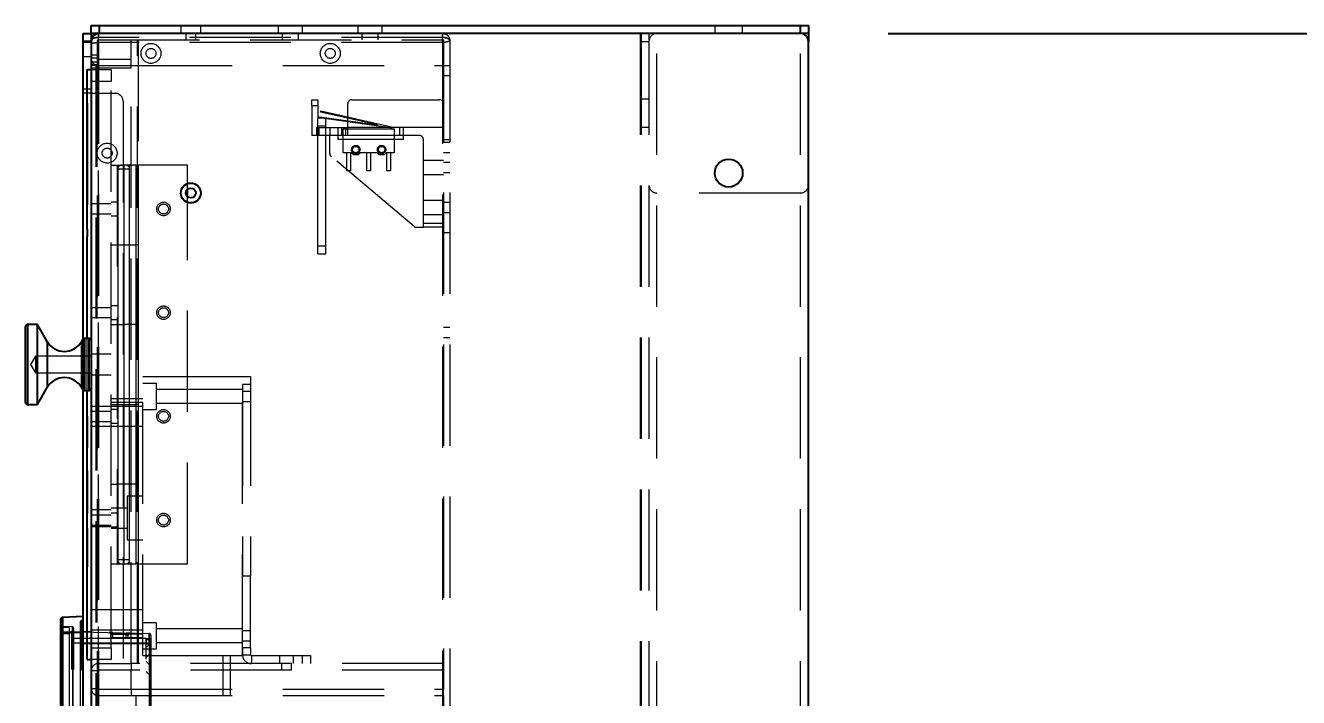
# Model space of a CAD drawing. Header units: millimetres. Extents: x 108 to 5832, y 144 to 4056.
# Drawn here: x 3840.3 to 4159.8, y 1603.3 to 1771.8 of the extents above; entities that cross this region are included whole.
import ezdxf

# ---------------------------------------------------------------- set-up
doc = ezdxf.new("R2010")
doc.units = ezdxf.units.MM
doc.header["$LTSCALE"] = 20
doc.header["$PDSIZE"] = -1
doc.linetypes.add('HIDDEN', pattern=[1.905, 1.27, -0.635])
doc.dimstyles.new('ISO-25', dxfattribs={"dimtxt": 2.5, "dimasz": 2.5, "dimexe": 1.25, "dimexo": 0.625, "dimtad": 1, "dimtxsty": 'Standard', "dimcen": 2.5, "dimadec": 0, "dimazin": 0, "dimtfac": 1, "dimtmove": 0, "dimatfit": 3, "dimfxl": 0, "dimarcsym": 0})

# ---------------------------------------------------------------- blocks, each defined once
blk = doc.blocks.new('*D7')
at = {"color": 3, "lineweight": -2}
for p, q in [((4056.82, 1769.81), (4349.98, 1769.81)), ((4329.98, 1189.81), (4329.98, 1709.81)), ((4056.82, 1129.81), (4349.98, 1129.81))]:
    blk.add_line(p, q, dxfattribs=at)
at = {"color": 3}
for points in [[(4319.98, 1709.81), (4339.98, 1709.81), (4329.98, 1769.81)], [(4319.98, 1189.81), (4339.98, 1189.81), (4329.98, 1129.81)]]:
    blk.add_solid(points, dxfattribs=at)
at = {"layer": 'Defpoints', "color": 0}
for p in [(4036.82, 1769.81), (4329.98, 1769.81), (4036.82, 1129.81)]:
    blk.add_point(p, dxfattribs=at)
at = {"color": 2, "insert": (4269.5, 1449.81), "char_height": 60, "attachment_point": 5, "rotation": 90}
blk.add_mtext('640', dxfattribs=at)

msp = doc.modelspace()

# ---------------------------------------------------------------- linework, layer by layer
at = {"color": 7, "linetype": 'Continuous', "lineweight": 25}
for p, q in [((3856.82, 1769.81), (3856.82, 1771.81)), ((3856.82, 1771.81), (3858.82, 1771.81)), ((3858.82, 1771.81), (3858.82, 1769.81)), ((3858.82, 1771.81), (4034.82, 1771.81)), ((4034.82, 1769.81), (4034.82, 1771.81)), ((4034.82, 1771.81), (4036.82, 1771.81)), ((4036.82, 1771.81), (4036.82, 1769.81)), ((3854.82, 1767.81), (3854.82, 1769.81)), ((3854.82, 1769.81), (3856.82, 1769.81)), ((3856.82, 1767.81), (3854.82, 1767.81)), ((3854.82, 1693.22), (3854.82, 1767.81)), ((3858.82, 1769.81), (3856.82, 1769.81)), ((3856.82, 1769.81), (3856.82, 1768.01)), ((3856.82, 1767.81), (3856.82, 1131.81)), ((4034.82, 1769.81), (3858.82, 1769.81)), ((4036.82, 1769.81), (4034.82, 1769.81)), ((4036.82, 1769.81), (4036.82, 1767.81)), ((4036.82, 1131.81), (4036.82, 1767.81)), ((3855.82, 1760.81), (3856.82, 1760.81)), ((3855.82, 1720.81), (3855.82, 1760.81)), ((3880.97, 1728.9), (3880.97, 1730.73)), ((3855.92, 1720.81), (3855.82, 1720.81)), ((3855.92, 1718.81), (3855.92, 1720.81)), ((3855.82, 1693.31), (3855.82, 1718.81)), ((3855.92, 1718.81), (3855.82, 1718.81)), ((3843.32, 1696.81), (3840.82, 1696.81)), ((3845.75, 1692.6), (3843.32, 1696.81)), ((3843.32, 1676.81), (3843.32, 1696.81)), ((3840.32, 1682.85), (3840.32, 1696.31)), ((3854.68, 1693.06), (3854.41, 1692.6)), ((3856.32, 1693.31), (3855.11, 1693.31)), ((3840.32, 1677.31), (3840.32, 1682.85)), ((3843.32, 1676.81), (3845.75, 1681.02)), ((3854.41, 1681.02), (3854.68, 1680.56)), ((3854.82, 1535.22), (3854.82, 1680.41)), ((3855.11, 1680.31), (3856.32, 1680.31)), ((3855.82, 1612.81), (3855.82, 1680.31)), ((3840.82, 1676.81), (3843.32, 1676.81)), ((3854.82, 1623.61), (3849.59, 1623.34)), ((3849.59, 1623.34), (3849.59, 1619.61)), ((3849.12, 1620.86), (3849.12, 1619.62)), ((3849.12, 1619.61), (3849.12, 1532.2)), ((3849.59, 1619.61), (3849.12, 1619.61)), ((3854.82, 1619.61), (3849.59, 1619.61)), ((3855.82, 1612.81), (3856.82, 1612.81))]:
    msp.add_line(p, q, dxfattribs=at)
at = {"color": 1, "linetype": 'HIDDEN', "lineweight": 18}
for p, q in [((3858.82, 1769.81), (3858.82, 1771.81)), ((3879.32, 1771.81), (3879.32, 1769.81)), ((3884.32, 1769.81), (3884.32, 1771.81)), ((3903.82, 1769.81), (3903.82, 1771.81)), ((3909.82, 1769.81), (3909.82, 1771.81)), ((3923.82, 1769.81), (3923.82, 1771.81)), ((3929.82, 1769.81), (3929.82, 1771.81)), ((4013.32, 1771.81), (4013.32, 1769.81)), ((4020.32, 1769.81), (4020.32, 1771.81)), ((4034.82, 1771.81), (4034.82, 1769.81)), ((3854.82, 1767.81), (3856.82, 1767.81)), ((3856.82, 1767.56), (3854.82, 1767.56)), ((3856.82, 1767.81), (3856.82, 1768.01)), ((3857.35, 1769.29), (3856.96, 1768.7)), ((3856.96, 1767.36), (3857.35, 1767.41)), ((3857.35, 1767.41), (3856.96, 1767.36)), ((3857.5, 1769.39), (3857.35, 1769.29)), ((3857.35, 1767.41), (3857.93, 1767.46)), ((3857.93, 1767.46), (3857.35, 1767.41)), ((3857.93, 1767.46), (3858.62, 1767.51)), ((3858.62, 1767.51), (3857.93, 1767.46)), ((3858.44, 1768.09), (3858.42, 1768.05)), ((3858.42, 1767.31), (3858.42, 1768.01)), ((3858.42, 1767.33), (3858.44, 1767.36)), ((3858.42, 1767.31), (3858.42, 1767.33)), ((3858.42, 1132.32), (3858.42, 1767.31)), ((3858.45, 1768.13), (3858.44, 1768.09)), ((3858.44, 1767.36), (3858.45, 1767.38)), ((3858.48, 1768.16), (3858.45, 1768.13)), ((3858.45, 1767.38), (3858.48, 1767.41)), ((3858.48, 1767.41), (3858.45, 1767.38)), ((3858.51, 1768.18), (3858.48, 1768.16)), ((3858.48, 1767.41), (3858.51, 1767.43)), ((3858.51, 1767.43), (3858.48, 1767.41)), ((3858.54, 1768.2), (3858.51, 1768.18)), ((3858.51, 1767.43), (3858.54, 1767.46)), ((3858.54, 1767.46), (3858.51, 1767.43)), ((3858.58, 1768.21), (3858.54, 1768.2)), ((3858.54, 1767.46), (3858.58, 1767.48)), ((3858.58, 1767.48), (3858.54, 1767.46)), ((3858.58, 1767.48), (3858.62, 1767.51)), ((3858.62, 1767.51), (3858.58, 1767.48)), ((3858.62, 1768.81), (3858.62, 1769.81)), ((3858.62, 1769.8), (3858.62, 1768.81)), ((3858.62, 1767.51), (3858.62, 1768.81)), ((3945.02, 1768.81), (3858.62, 1768.81)), ((3858.62, 1767.51), (3858.62, 1768.21)), ((3858.62, 1768.21), (3945.02, 1768.21)), ((3945.02, 1767.51), (3858.62, 1767.51)), ((3858.62, 1767.51), (3858.62, 1132.12)), ((3858.62, 1761.81), (3858.62, 1767.51)), ((3866.82, 1763.41), (3866.82, 1768.21)), ((3868.42, 1611.81), (3868.42, 1768.21)), ((3868.62, 1768.21), (3868.62, 1736.81)), ((3880.57, 1769.81), (3880.57, 1768.21)), ((3883.07, 1768.21), (3883.07, 1769.81)), ((3904.82, 1768.21), (3904.82, 1769.81)), ((3908.82, 1768.21), (3908.82, 1769.81)), ((3924.82, 1768.21), (3924.82, 1769.81)), ((3928.82, 1768.21), (3928.82, 1769.81)), ((3945.02, 1769.81), (3945.02, 1768.81)), ((3945.02, 1768.81), (3945.02, 1769.81)), ((3945.02, 1767.51), (3945.02, 1768.81)), ((3945.02, 1767.51), (3945.02, 1768.21)), ((3945.02, 1768.21), (3945.22, 1768.21)), ((3945.02, 1767.51), (3945.71, 1767.63)), ((3945.71, 1767.63), (3945.02, 1767.51)), ((3945.06, 1767.57), (3945.02, 1767.51)), ((3945.02, 1767.51), (3945.02, 1132.12)), ((3945.02, 1767.51), (3945.02, 1761.81)), ((3945.09, 1768.2), (3945.06, 1768.21)), ((3945.09, 1767.63), (3945.06, 1767.57)), ((3945.1, 1768.2), (3945.09, 1768.2)), ((3945.1, 1767.63), (3945.09, 1767.63)), ((3945.13, 1768.18), (3945.16, 1768.16)), ((3945.13, 1767.7), (3945.16, 1767.75)), ((3945.21, 1768.09), (3945.22, 1768.05)), ((3945.21, 1767.89), (3945.22, 1767.95)), ((3945.22, 1768.21), (3945.22, 1768.01)), ((3945.22, 1767.95), (3945.22, 1768.01)), ((3945.22, 1768.01), (3945.22, 1611.81)), ((3945.71, 1767.63), (3946.29, 1767.76)), ((3946.29, 1767.76), (3945.71, 1767.63)), ((3946.29, 1769.29), (3946.14, 1769.39)), ((3946.29, 1767.76), (3946.68, 1767.89)), ((3946.68, 1767.89), (3946.29, 1767.76)), ((3946.82, 1768.01), (3946.68, 1768.7)), ((3946.68, 1767.89), (3946.82, 1768.01)), ((3946.82, 1768.01), (3946.82, 1131.61)), ((3994.62, 1769.81), (3994.62, 1129.81)), ((3994.82, 1769.81), (3994.82, 1129.81)), ((3994.82, 1767.81), (3996.82, 1767.81)), ((3996.82, 1769.81), (3996.82, 1129.81)), ((3998.82, 1129.81), (3998.82, 1769.81)), ((4034.82, 1129.81), (4034.82, 1769.81)), ((3854.82, 1764.06), (3856.82, 1764.06)), ((3858.42, 1764.41), (3856.82, 1764.41)), ((3858.42, 1763.61), (3856.82, 1763.61)), ((3858.42, 1762.61), (3856.82, 1762.61)), ((3858.42, 1761.91), (3856.82, 1761.91)), ((3858.22, 1761.81), (3856.82, 1761.81)), ((3858.42, 1761.11), (3856.82, 1761.11)), ((3856.82, 1760.81), (3861.82, 1760.81)), ((3858.02, 1761.81), (3858.02, 1137.81)), ((3858.22, 1761.81), (3858.22, 1137.81)), ((3858.62, 1761.81), (3858.22, 1761.81)), ((3858.62, 1761.11), (3858.42, 1761.11)), ((3858.62, 1763.41), (3858.62, 1761.81)), ((3858.62, 1763.41), (3866.82, 1763.41)), ((3858.62, 1761.81), (3866.82, 1761.81)), ((3858.62, 1138.52), (3858.62, 1761.11)), ((3866.82, 1761.11), (3858.62, 1761.11)), ((3861.82, 1760.81), (3861.82, 1757.81)), ((3866.82, 1761.81), (3866.82, 1763.41)), ((3866.82, 1761.81), (3945.02, 1761.81)), ((3866.82, 1761.11), (3866.82, 1761.81)), ((3866.82, 1611.81), (3866.82, 1761.11)), ((3945.02, 1761.81), (3945.22, 1761.81)), ((3945.22, 1761.81), (3946.82, 1761.81)), ((3861.82, 1757.81), (3856.82, 1757.81)), ((3861.82, 1615.81), (3861.82, 1757.81)), ((3946.82, 1759.21), (3945.22, 1759.21)), ((3856.82, 1755.81), (3854.82, 1755.81)), ((3856.82, 1754.81), (3854.82, 1754.81)), ((3857.02, 1754.81), (3856.82, 1754.81)), ((3857.02, 1144.81), (3857.02, 1754.81)), ((3857.02, 1754.81), (3862.82, 1754.81)), ((3855.92, 1752.28), (3855.82, 1752.28)), ((3855.92, 1752.28), (3855.92, 1725.82)), ((3864.82, 1752.81), (3864.82, 1146.81)), ((3912.22, 1753.21), (3913.72, 1753.21)), ((3912.22, 1751.71), (3912.22, 1753.21)), ((3913.72, 1751.71), (3912.22, 1751.71)), ((3912.22, 1751.71), (3912.22, 1744.21)), ((3913.72, 1753.21), (3913.72, 1751.71)), ((3913.72, 1751.71), (3913.72, 1748.51)), ((3921.22, 1744.21), (3921.22, 1752.21)), ((3922.22, 1753.21), (3944.22, 1753.21)), ((3996.82, 1753.31), (3994.82, 1753.31)), ((3855.92, 1749.57), (3855.82, 1749.57)), ((3915.72, 1748.59), (3913.72, 1748.59)), ((3913.72, 1732.51), (3913.72, 1748.51)), ((3914.11, 1748.62), (3914.15, 1748.91)), ((3931.92, 1746.15), (3914.11, 1748.62)), ((3914.15, 1748.91), (3928.66, 1746.91)), ((3914.35, 1750.12), (3914.42, 1750.41)), ((3928.66, 1746.91), (3914.35, 1750.12)), ((3914.42, 1750.41), (3932.22, 1746.41)), ((3915.72, 1732.51), (3915.72, 1748.59)), ((3913.42, 1744.21), (3913.42, 1746.21)), ((3913.42, 1746.21), (3913.97, 1746.21)), ((3915.72, 1746.59), (3913.72, 1746.59)), ((3913.97, 1746.21), (3913.97, 1744.21)), ((3913.97, 1746.21), (3920.77, 1746.21)), ((3916.72, 1746.21), (3916.72, 1744.21)), ((3918.72, 1746.21), (3918.72, 1744.21)), ((3919.72, 1744.21), (3919.72, 1746.21)), ((3920.07, 1739.91), (3920.07, 1745.91)), ((3920.07, 1745.91), (3932.87, 1745.91)), ((3920.77, 1744.21), (3920.77, 1746.21)), ((3920.77, 1746.21), (3921.22, 1746.21)), ((3945.22, 1746.21), (3921.22, 1746.21)), ((3931.92, 1745.91), (3931.92, 1746.15)), ((3932.22, 1746.41), (3932.22, 1745.91)), ((3932.87, 1745.91), (3932.87, 1739.91)), ((3934.22, 1746.21), (3934.22, 1744.21)), ((3935.22, 1744.21), (3935.22, 1746.21)), ((3994.82, 1746.31), (3996.82, 1746.31)), ((3913.42, 1744.21), (3912.22, 1744.21)), ((3913.97, 1744.21), (3913.42, 1744.21)), ((3920.77, 1744.21), (3913.97, 1744.21)), ((3916.72, 1739.68), (3916.72, 1744.21)), ((3918.72, 1744.21), (3918.72, 1743.21)), ((3935.22, 1743.21), (3918.72, 1743.21)), ((3921.22, 1744.21), (3920.77, 1744.21)), ((3939.22, 1744.21), (3921.22, 1744.21)), ((3935.22, 1743.21), (3935.22, 1744.21)), ((3940.22, 1722.21), (3940.22, 1743.21)), ((3945.22, 1743.21), (3946.82, 1743.21)), ((3946.82, 1742.46), (3945.22, 1742.46)), ((3937.89, 1721.45), (3917.08, 1738.91)), ((3922.12, 1739.91), (3920.07, 1739.91)), ((3921.02, 1735.41), (3921.02, 1739.91)), ((3921.92, 1739.91), (3921.92, 1735.41)), ((3922.62, 1739.41), (3922.12, 1739.91)), ((3923.82, 1739.41), (3922.62, 1739.41)), ((3924.32, 1739.91), (3923.82, 1739.41)), ((3928.62, 1739.91), (3924.32, 1739.91)), ((3926.02, 1735.41), (3926.02, 1739.91)), ((3926.92, 1739.91), (3926.92, 1735.41)), ((3929.12, 1739.41), (3928.62, 1739.91)), ((3930.32, 1739.41), (3929.12, 1739.41)), ((3930.82, 1739.91), (3930.32, 1739.41)), ((3932.87, 1739.91), (3930.82, 1739.91)), ((3931.02, 1735.41), (3931.02, 1739.91)), ((3931.92, 1739.91), (3931.92, 1735.41)), ((3945.22, 1739.96), (3946.82, 1739.96)), ((3861.82, 1736.81), (3863.32, 1736.81)), ((3863.32, 1736.81), (3863.32, 1636.81)), ((3863.32, 1736.81), (3864.97, 1736.81)), ((3863.47, 1736.81), (3863.47, 1716.81)), ((3866.47, 1735.81), (3863.47, 1735.81)), ((3863.47, 1735.81), (3863.47, 1637.81)), ((3864.97, 1736.81), (3864.97, 1716.81)), ((3868.12, 1736.81), (3864.97, 1736.81)), ((3866.47, 1716.81), (3866.47, 1736.81)), ((3866.47, 1637.81), (3866.47, 1735.81)), ((3868.12, 1716.81), (3868.12, 1736.81)), ((3868.62, 1736.81), (3868.62, 1716.81)), ((3880.97, 1736.81), (3868.62, 1736.81)), ((3880.97, 1730.73), (3880.97, 1736.81)), ((3921.92, 1735.41), (3921.02, 1735.41)), ((3926.92, 1735.41), (3926.02, 1735.41)), ((3931.92, 1735.41), (3931.02, 1735.41)), ((3945.22, 1737.96), (3940.22, 1737.96)), ((3946.82, 1737.46), (3945.22, 1737.46)), ((3913.72, 1714.59), (3913.72, 1732.51)), ((3915.72, 1714.59), (3915.72, 1732.51)), ((3940.22, 1734.46), (3945.22, 1734.46)), ((3945.22, 1734.96), (3946.82, 1734.96)), ((3880.97, 1636.81), (3880.97, 1728.9)), ((4034.82, 1729.81), (3998.82, 1729.81)), ((3855.92, 1725.82), (3855.82, 1725.82)), ((3861.82, 1727.06), (3856.82, 1727.06)), ((3863.32, 1727.51), (3861.82, 1727.51)), ((3945.22, 1727.96), (3940.22, 1727.96)), ((3946.82, 1727.46), (3945.22, 1727.46)), ((3856.82, 1724.56), (3861.82, 1724.56)), ((3861.82, 1724.11), (3863.32, 1724.11)), ((3940.22, 1724.46), (3945.22, 1724.46)), ((3945.22, 1724.96), (3946.82, 1724.96)), ((3938.54, 1721.21), (3940.22, 1721.21)), ((3940.22, 1722.21), (3945.22, 1722.21)), ((3940.22, 1721.21), (3940.22, 1722.21)), ((3945.22, 1721.21), (3940.22, 1721.21)), ((3946.82, 1719.81), (3945.22, 1719.81)), ((3861.82, 1716.81), (3863.32, 1716.81)), ((3863.32, 1716.81), (3864.97, 1716.81)), ((3863.47, 1716.81), (3863.47, 1696.81)), ((3864.97, 1716.81), (3868.12, 1716.81)), ((3864.97, 1716.81), (3864.97, 1696.81)), ((3866.47, 1696.81), (3866.47, 1716.81)), ((3868.12, 1696.81), (3868.12, 1716.81)), ((3868.62, 1716.81), (3868.12, 1716.81)), ((3868.62, 1716.81), (3868.62, 1696.81)), ((3913.72, 1716.59), (3915.72, 1716.59)), ((3913.72, 1714.59), (3915.72, 1714.59)), ((3861.82, 1701.06), (3856.82, 1701.06)), ((3863.32, 1701.51), (3861.82, 1701.51)), ((3840.82, 1696.81), (3840.82, 1676.81)), ((3856.82, 1698.56), (3861.82, 1698.56)), ((3861.82, 1698.11), (3863.32, 1698.11)), ((3861.82, 1696.81), (3863.32, 1696.81)), ((3863.32, 1696.81), (3864.97, 1696.81)), ((3863.47, 1696.81), (3863.47, 1676.81)), ((3864.97, 1696.81), (3864.97, 1676.81)), ((3868.12, 1696.81), (3864.97, 1696.81)), ((3866.47, 1676.81), (3866.47, 1696.81)), ((3868.12, 1696.81), (3868.62, 1696.81)), ((3868.12, 1676.81), (3868.12, 1696.81)), ((3868.62, 1696.81), (3868.62, 1676.81)), ((3946.82, 1696.06), (3945.22, 1696.06)), ((3945.22, 1693.56), (3946.82, 1693.56)), ((3845.75, 1689.23), (3845.75, 1692.6)), ((3854.41, 1689.23), (3854.41, 1692.6)), ((3854.68, 1693.06), (3854.68, 1680.56)), ((3854.82, 1680.41), (3854.82, 1693.22)), ((3855.11, 1680.31), (3855.11, 1693.31)), ((3855.82, 1680.31), (3855.82, 1693.31)), ((3856.32, 1693.31), (3856.32, 1689.53)), ((3842.82, 1688.91), (3841.56, 1686.81)), ((3842.82, 1688.91), (3842.82, 1684.71)), ((3856.82, 1688.91), (3842.82, 1688.91)), ((3845.75, 1681.02), (3845.75, 1689.23)), ((3854.41, 1681.02), (3854.41, 1689.23)), ((3856.32, 1689.53), (3856.32, 1680.31)), ((3861.82, 1689.41), (3856.82, 1689.41)), ((3841.56, 1686.81), (3842.82, 1684.71)), ((3842.82, 1684.71), (3856.82, 1684.71)), ((3856.82, 1684.21), (3861.82, 1684.21)), ((3869.82, 1613.81), (3869.82, 1683.81)), ((3869.82, 1683.81), (3894.82, 1683.81)), ((3873.22, 1682.06), (3869.82, 1682.06)), ((3873.22, 1675.56), (3873.22, 1682.06)), ((3894.82, 1613.81), (3894.82, 1683.81)), ((3894.82, 1683.81), (3896.82, 1683.81)), ((3894.82, 1681.81), (3894.82, 1633.81)), ((3896.82, 1681.81), (3894.82, 1681.81)), ((3896.82, 1683.81), (3896.82, 1681.81)), ((3896.82, 1681.81), (3896.82, 1633.81)), ((3861.82, 1678.31), (3869.82, 1678.31)), ((3894.82, 1680.51), (3873.22, 1680.51)), ((3896.82, 1680.06), (3894.82, 1680.06)), ((3894.82, 1677.56), (3896.82, 1677.56)), ((3861.82, 1676.31), (3856.82, 1676.31)), ((3861.82, 1675.06), (3856.82, 1675.06)), ((3869.82, 1677.31), (3861.82, 1677.31)), ((3861.82, 1676.81), (3863.32, 1676.81)), ((3869.82, 1676.31), (3861.82, 1676.31)), ((3863.32, 1675.51), (3861.82, 1675.51)), ((3863.32, 1676.81), (3864.97, 1676.81)), ((3863.47, 1676.81), (3863.47, 1656.81)), ((3864.97, 1676.81), (3868.12, 1676.81)), ((3864.97, 1676.81), (3864.97, 1656.81)), ((3866.47, 1656.81), (3866.47, 1676.81)), ((3868.12, 1656.81), (3868.12, 1676.81)), ((3868.62, 1676.81), (3868.12, 1676.81)), ((3868.62, 1676.81), (3868.62, 1656.81)), ((3869.82, 1675.56), (3873.22, 1675.56)), ((3873.22, 1677.11), (3894.82, 1677.11)), ((3855.92, 1673.88), (3855.82, 1673.88)), ((3855.92, 1673.07), (3855.82, 1673.07)), ((3855.92, 1672.34), (3855.82, 1672.34)), ((3855.92, 1673.88), (3855.92, 1665.95)), ((3856.82, 1672.56), (3861.82, 1672.56)), ((3856.82, 1671.31), (3861.82, 1671.31)), ((3861.82, 1672.11), (3863.32, 1672.11)), ((3861.82, 1671.31), (3869.82, 1671.31)), ((3855.92, 1669.41), (3855.82, 1669.41)), ((3855.92, 1669.31), (3855.82, 1669.31)), ((3855.92, 1668.59), (3855.82, 1668.59)), ((3855.92, 1668.49), (3855.82, 1668.49)), ((3855.92, 1665.95), (3855.82, 1665.95)), ((3855.92, 1660.18), (3855.82, 1660.18)), ((3855.92, 1660.13), (3855.82, 1660.13)), ((3855.92, 1660), (3855.82, 1660)), ((3855.92, 1659.96), (3855.82, 1659.96)), ((3855.92, 1655.34), (3855.92, 1654.49)), ((3861.82, 1656.81), (3863.32, 1656.81)), ((3864.97, 1656.81), (3863.32, 1656.81)), ((3863.47, 1656.81), (3863.47, 1636.81)), ((3864.97, 1656.81), (3864.97, 1636.81)), ((3868.12, 1656.81), (3864.97, 1656.81)), ((3866.47, 1636.81), (3866.47, 1656.81)), ((3868.12, 1656.81), (3868.62, 1656.81)), ((3868.12, 1636.81), (3868.12, 1656.81)), ((3868.62, 1656.81), (3868.62, 1636.81)), ((3855.92, 1655.03), (3855.82, 1655.03)), ((3865.82, 1653.81), (3865.82, 1642.81)), ((3869.82, 1653.81), (3865.82, 1653.81)), ((3855.92, 1649.48), (3855.82, 1649.48)), ((3861.82, 1650.41), (3856.82, 1650.41)), ((3861.82, 1649.06), (3856.82, 1649.06)), ((3865.82, 1650.81), (3861.82, 1650.81)), ((3863.32, 1649.51), (3861.82, 1649.51)), ((3855.92, 1645.79), (3855.82, 1645.79)), ((3855.92, 1645.74), (3855.82, 1645.74)), ((3855.92, 1645.67), (3855.82, 1645.67)), ((3855.92, 1645.56), (3855.82, 1645.56)), ((3856.82, 1646.56), (3861.82, 1646.56)), ((3856.82, 1646.21), (3861.82, 1646.21)), ((3861.82, 1646.11), (3863.32, 1646.11)), ((3861.82, 1645.81), (3865.82, 1645.81)), ((3855.92, 1645.39), (3855.82, 1645.39)), ((3855.92, 1645.38), (3855.82, 1645.38)), ((3855.92, 1645.27), (3855.82, 1645.27)), ((3855.92, 1645.23), (3855.82, 1645.23)), ((3855.92, 1645.09), (3855.82, 1645.09)), ((3855.92, 1644.96), (3855.82, 1644.96)), ((3855.92, 1644.42), (3855.82, 1644.42)), ((3855.92, 1643.97), (3855.82, 1643.97)), ((3855.92, 1643.8), (3855.82, 1643.8)), ((3855.92, 1643.79), (3855.82, 1643.79)), ((3855.92, 1643.76), (3855.82, 1643.76)), ((3855.92, 1643.75), (3855.82, 1643.75)), ((3855.92, 1643.69), (3855.82, 1643.69)), ((3855.92, 1643.63), (3855.82, 1643.63)), ((3855.92, 1643.47), (3855.82, 1643.47)), ((3855.92, 1643.34), (3855.82, 1643.34)), ((3855.92, 1643.24), (3855.82, 1643.24)), ((3855.92, 1643.18), (3855.82, 1643.18)), ((3855.92, 1643.11), (3855.82, 1643.11)), ((3855.92, 1642.74), (3855.82, 1642.74)), ((3855.92, 1642.66), (3855.82, 1642.66)), ((3855.92, 1642.64), (3855.82, 1642.64)), ((3855.92, 1642.6), (3855.82, 1642.6)), ((3855.92, 1642.52), (3855.82, 1642.52)), ((3855.92, 1642.38), (3855.82, 1642.38)), ((3855.92, 1643.94), (3855.92, 1643.79)), ((3865.82, 1642.81), (3869.82, 1642.81)), ((3855.92, 1642.34), (3855.82, 1642.34)), ((3855.92, 1642.17), (3855.82, 1642.17)), ((3855.92, 1642.15), (3855.82, 1642.15)), ((3855.92, 1642.13), (3855.82, 1642.13)), ((3855.92, 1641.7), (3855.82, 1641.7)), ((3855.92, 1640.25), (3855.82, 1640.25)), ((3855.92, 1640.12), (3855.82, 1640.12)), ((3855.92, 1639.62), (3855.82, 1639.62)), ((3855.92, 1639.6), (3855.82, 1639.6)), ((3855.92, 1639.55), (3855.82, 1639.55)), ((3855.92, 1639.26), (3855.82, 1639.26)), ((3855.92, 1640.68), (3855.92, 1640.63)), ((3855.92, 1640.54), (3855.92, 1640.4)), ((3855.92, 1639.12), (3855.82, 1639.12)), ((3855.92, 1638.96), (3855.82, 1638.96)), ((3855.92, 1638.89), (3855.82, 1638.89)), ((3855.92, 1638.86), (3855.82, 1638.86)), ((3855.92, 1638.66), (3855.82, 1638.66)), ((3855.92, 1638.5), (3855.82, 1638.5)), ((3855.92, 1637.71), (3855.82, 1637.71)), ((3855.92, 1637.43), (3855.82, 1637.43)), ((3855.92, 1637.37), (3855.82, 1637.37)), ((3855.92, 1636.72), (3855.82, 1636.72)), ((3855.92, 1636.56), (3855.82, 1636.56)), ((3855.92, 1636.08), (3855.82, 1636.08)), ((3855.92, 1636.72), (3855.92, 1636.56)), ((3861.82, 1636.81), (3863.32, 1636.81)), ((3863.32, 1636.81), (3864.97, 1636.81)), ((3866.47, 1637.81), (3863.47, 1637.81)), ((3864.97, 1636.81), (3868.12, 1636.81)), ((3868.62, 1636.81), (3880.97, 1636.81)), ((3868.62, 1636.81), (3868.62, 1611.81)), ((3855.92, 1635.86), (3855.82, 1635.86)), ((3855.92, 1635.81), (3855.82, 1635.81)), ((3855.92, 1635.65), (3855.82, 1635.65)), ((3894.82, 1633.81), (3896.82, 1633.81)), ((3896.82, 1615.81), (3896.82, 1633.81)), ((3849.59, 1619.61), (3849.59, 1623.34)), ((3861.82, 1625.31), (3856.82, 1625.31)), ((3869.82, 1625.31), (3861.82, 1625.31)), ((3851.32, 1620.86), (3849.12, 1620.86)), ((3849.41, 1621.1), (3849.41, 1619.51)), ((3852.13, 1621.01), (3849.41, 1621.1)), ((3849.41, 1619.51), (3849.41, 1621.1)), ((3851.32, 1620.86), (3851.32, 1619.36)), ((3851.92, 1620.02), (3852.19, 1620.02)), ((3852.13, 1621.01), (3852.13, 1619.51)), ((3852.13, 1619.51), (3852.13, 1621.01)), ((3852.19, 1620.02), (3852.19, 1620.02)), ((3854.82, 1622.61), (3854.5, 1622.6)), ((3854.5, 1619.61), (3854.5, 1622.6)), ((3854.5, 1622.6), (3854.5, 1619.61)), ((3856.82, 1620.31), (3861.82, 1620.31)), ((3861.82, 1620.31), (3869.82, 1620.31)), ((3873.22, 1622.06), (3869.82, 1622.06)), ((3873.22, 1615.56), (3873.22, 1622.06)), ((3894.82, 1620.51), (3873.22, 1620.51)), ((3896.82, 1620.06), (3894.82, 1620.06)), ((3849.59, 1619.61), (3849.12, 1619.61)), ((3849.41, 1619.51), (3849.12, 1619.51)), ((3849.41, 1619.51), (3849.12, 1619.51)), ((3849.12, 1619.36), (3851.32, 1619.36)), ((3849.41, 1381.71), (3849.41, 1619.51)), ((3849.41, 1619.51), (3852.13, 1619.51)), ((3854.82, 1619.61), (3849.59, 1619.61)), ((3849.59, 1381.61), (3849.59, 1619.61)), ((3851.32, 1619.36), (3851.32, 1381.86)), ((3851.92, 1619.52), (3852.19, 1619.52)), ((3851.92, 1381.71), (3851.92, 1619.52)), ((3851.92, 1619.51), (3852.19, 1619.51)), ((3870.62, 1618.11), (3851.92, 1618.11)), ((3870.62, 1616.91), (3851.92, 1616.91)), ((3852.13, 1619.51), (3852.42, 1619.51)), ((3852.13, 1619.51), (3852.13, 1381.71)), ((3852.13, 1619.51), (3852.42, 1619.51)), ((3852.19, 1619.51), (3852.19, 1619.52)), ((3852.42, 1619.51), (3852.19, 1619.51)), ((3852.19, 1381.71), (3852.19, 1619.51)), ((3852.42, 1619.51), (3852.19, 1619.51)), ((3852.19, 1619.51), (3852.19, 1381.71)), ((3852.42, 1381.71), (3852.42, 1619.51)), ((3854.02, 1619.81), (3871.33, 1619.36)), ((3854.5, 1619.61), (3854.02, 1619.61)), ((3854.02, 1619.61), (3854.02, 1381.61)), ((3854.5, 1619.61), (3854.02, 1619.61)), ((3871.33, 1616.81), (3854.02, 1616.81)), ((3854.5, 1619.61), (3854.82, 1619.61)), ((3854.5, 1381.61), (3854.5, 1619.61)), ((3856.82, 1619.81), (3854.82, 1619.81)), ((3861.24, 1619.63), (3861.31, 1619.62)), ((3861.24, 1619.63), (3861.31, 1619.62)), ((3861.24, 1619.63), (3861.31, 1619.62)), ((3861.24, 1619.63), (3861.31, 1619.62)), ((3861.76, 1618.11), (3861.73, 1619.14)), ((3861.82, 1619.31), (3869.82, 1619.31)), ((3869.82, 1618.31), (3861.82, 1618.31)), ((3865.61, 1619.03), (3862.23, 1619.12)), ((3862.26, 1618.11), (3862.23, 1619.12)), ((3865.58, 1618.11), (3865.61, 1619.03)), ((3866.08, 1618.11), (3866.11, 1619)), ((3866.62, 1619.48), (3866.6, 1619.48)), ((3866.62, 1619.48), (3866.6, 1619.48)), ((3866.62, 1619.48), (3866.6, 1619.48)), ((3866.62, 1619.48), (3866.6, 1619.48)), ((3870.62, 1618.11), (3871.82, 1618.16)), ((3870.62, 1617.81), (3870.62, 1616.91)), ((3871.62, 1617.81), (3870.62, 1617.81)), ((3871.82, 1616.96), (3870.62, 1616.91)), ((3870.62, 1384.31), (3870.62, 1616.91)), ((3871.62, 1616.86), (3870.62, 1615.86)), ((3870.62, 1616.81), (3871.62, 1616.81)), ((3871.33, 1619.36), (3871.33, 1616.81)), ((3871.33, 1616.81), (3871.33, 1619.36)), ((3871.33, 1616.81), (3871.33, 1384.41)), ((3871.82, 1616.81), (3871.33, 1616.81)), ((3871.82, 1616.81), (3871.33, 1616.81)), ((3871.62, 1617.81), (3871.62, 1616.81)), ((3871.62, 1616.81), (3871.62, 1384.41)), ((3871.82, 1616.81), (3871.82, 1616.96)), ((3871.82, 1616.81), (3871.82, 1384.41)), ((3873.22, 1617.11), (3894.82, 1617.11)), ((3894.82, 1617.56), (3896.82, 1617.56)), ((3856.82, 1615.81), (3861.82, 1615.81)), ((3861.82, 1615.81), (3861.82, 1612.81)), ((3869.82, 1615.56), (3873.22, 1615.56)), ((3869.82, 1613.81), (3894.82, 1613.81)), ((3871.62, 1614.36), (3870.62, 1613.36)), ((3889.82, 1613.81), (3889.82, 1603.81)), ((3891.82, 1603.81), (3891.82, 1613.81)), ((3894.82, 1615.81), (3894.82, 1614.01)), ((3896.82, 1615.81), (3894.82, 1615.81)), ((3894.82, 1614.01), (3896.82, 1614.01)), ((3896.82, 1615.81), (3896.82, 1614.01)), ((3897.02, 1613.81), (3897.02, 1611.81)), ((3897.02, 1613.81), (3909.82, 1613.81)), ((3904.07, 1613.81), (3904.07, 1611.81)), ((3907.57, 1611.81), (3907.57, 1613.81)), ((3909.82, 1611.81), (3909.82, 1613.81)), ((3909.82, 1613.81), (3911.82, 1613.81)), ((3911.82, 1613.81), (3911.82, 1611.81)), ((3861.82, 1612.81), (3856.82, 1612.81)), ((3858.62, 1611.81), (3858.62, 1610.21)), ((3858.62, 1611.81), (3866.82, 1611.81)), ((3945.22, 1611.81), (3866.82, 1611.81)), ((3866.82, 1611.81), (3866.82, 1610.21)), ((3870.62, 1612.36), (3871.62, 1611.36)), ((3904.57, 1611.81), (3904.57, 1610.21)), ((3907.07, 1610.21), (3907.07, 1611.81)), ((3945.22, 1611.81), (3945.22, 1610.21)), ((3858.42, 1610.01), (3856.82, 1610.01)), ((3866.82, 1610.21), (3858.62, 1610.21)), ((3866.82, 1605.41), (3866.82, 1610.21)), ((3945.22, 1610.21), (3866.82, 1610.21)), ((3870.62, 1609.86), (3871.62, 1608.86)), ((3945.22, 1610.21), (3945.22, 1605.41)), ((3856.82, 1605.61), (3858.42, 1605.61)), ((3858.62, 1605.41), (3858.62, 1603.81)), ((3858.62, 1605.41), (3866.82, 1605.41)), ((3866.82, 1605.41), (3866.82, 1603.81)), ((3866.82, 1605.41), (3945.22, 1605.41)), ((3945.22, 1603.81), (3945.22, 1605.41)), ((3858.62, 1603.81), (3866.82, 1603.81)), ((3866.82, 1453.81), (3866.82, 1603.81)), ((3866.82, 1603.81), (3945.22, 1603.81)), ((3867.82, 1453.81), (3867.82, 1603.81)), ((3868.02, 1603.81), (3868.02, 1453.81)), ((3945.22, 1603.81), (3945.22, 1453.81))]:
    msp.add_line(p, q, dxfattribs=at)
at = {"color": 8, "linetype": 'Continuous', "lineweight": 25}
for p, q in [((3858.62, 1769.81), (3858.62, 1769.8)), ((3840.82, 1696.81), (3840.82, 1682.64)), ((3845.75, 1692.6), (3845.75, 1681.02)), ((3854.41, 1692.6), (3854.41, 1681.02)), ((3854.68, 1684.21), (3854.68, 1693.06)), ((3855.11, 1693.31), (3855.11, 1684.1)), ((3856.32, 1680.31), (3856.32, 1693.31)), ((3854.68, 1680.56), (3854.68, 1684.21)), ((3855.11, 1684.1), (3855.11, 1680.31)), ((3840.82, 1682.64), (3840.82, 1676.81)), ((3849.59, 1619.61), (3849.59, 1532.13))]:
    msp.add_line(p, q, dxfattribs=at)
at = {"color": 1, "linetype": 'HIDDEN', "lineweight": 18}
for centre, radius in [((3871.82, 1764.81), 2.5), ((3916.82, 1764.81), 2.5), ((3871.82, 1764.81), 1.25), ((3916.82, 1764.81), 1.25), ((3860.82, 1739.81), 2.5), ((3923.22, 1740.71), 1.05), ((3923.22, 1740.71), 0.8), ((3929.72, 1740.71), 1.05), ((3929.72, 1740.71), 0.8), ((3860.82, 1739.81), 1.25), ((3874.97, 1725.81), 1.7), ((3874.97, 1725.81), 1.25), ((3874.97, 1699.81), 1.7), ((3874.97, 1699.81), 1.25), ((3874.97, 1673.81), 1.7), ((3874.97, 1673.81), 1.25), ((3874.97, 1647.81), 1.7), ((3874.97, 1647.81), 1.25)]:
    msp.add_circle(centre, radius, dxfattribs=at)
at = {"color": 7, "linetype": 'Continuous', "lineweight": 25}
for centre, radius in [((4016.82, 1734.81), 3.5), ((3881.82, 1729.81), 2.5), ((3881.82, 1729.81), 1.25)]:
    msp.add_circle(centre, radius, dxfattribs=at)
for centre, radius, start, end in [((3858.82, 1767.81), 2, 90, 180), ((4034.82, 1767.81), 2, 0, 90), ((3840.82, 1696.31), 0.5, 90, 180), ((3850.08, 1695.1), 5, 210, 330), ((3855.11, 1692.81), 0.5, 90, 150), ((3856.32, 1692.81), 0.5, 0, 90), ((3850.08, 1678.52), 5, 30, 150), ((3856.32, 1680.81), 0.5, 270, 0), ((3855.11, 1680.81), 0.5, 210, 270), ((3840.82, 1677.31), 0.5, 180, 270), ((3849.62, 1622.84), 0.5, 93, 180)]:
    msp.add_arc(centre, radius, start, end, dxfattribs=at)
at = {"color": 1, "linetype": 'HIDDEN', "lineweight": 18}
for centre, radius, start, end in [((3858.62, 1768.01), 0.2, 89.9714, 180.0371), ((3998.82, 1767.81), 2, 90, 180), ((3858.62, 1763.61), 1.8, 180, 270), ((3858.62, 1763.61), 0.2, 180, 270), ((3862.82, 1752.81), 2, 0, 90), ((3922.22, 1752.21), 1, 90, 180), ((3944.22, 1752.21), 1, 0, 90), ((3939.22, 1743.21), 1, 0, 90), ((3917.72, 1739.68), 1, 180, 230), ((3864.47, 1735.81), 1, 90, 180), ((3865.47, 1735.81), 1, 0, 90), ((3998.82, 1731.81), 2, 180, 270), ((4034.82, 1731.81), 2, 270, 0), ((3938.54, 1722.21), 1, 230, 270), ((3864.47, 1637.81), 1, 180, 270), ((3865.47, 1637.81), 1, 270, 0), ((3849.42, 1621.4), 0.3, 180, 268), ((3852.12, 1620.71), 0.3, 360, 88), ((3852.12, 1620.31), 0.3, 283.584, 0), ((3854.52, 1622.1), 0.5, 92, 180), ((3861.23, 1619.13), 0.5, 2, 88.5), ((4011.61, 1615.31), 149.43, 178.3541, 178.5391), ((3986.61, 1615.99), 121.04, 178.332, 178.5604), ((3866.61, 1618.98), 0.5, 88.5, 178), ((3871.32, 1618.86), 0.5, 0, 88.5), ((3897.02, 1614.01), 2.2, 180, 270), ((3897.02, 1614.01), 0.2, 180, 270), ((3858.62, 1610.01), 1.8, 90, 180), ((3858.62, 1610.01), 0.2, 90, 180), ((3858.62, 1605.61), 1.8, 180, 270), ((3858.62, 1605.61), 0.2, 180, 270)]:
    msp.add_arc(centre, radius, start, end, dxfattribs=at)
at = {"color": 7, "linetype": 'Continuous', "lineweight": 25}
for points, knots in [([(3856.82, 1768.01), (3856.82, 1768.02), (3856.82, 1768.02), (3856.82, 1768.02), (3856.82, 1768.03), (3856.82, 1768.03), (3856.83, 1768.26), (3856.9, 1768.66), (3857.23, 1769.21), (3857.58, 1769.5), (3857.95, 1769.7), (3858.25, 1769.79), (3858.52, 1769.81), (3858.62, 1769.81), (3858.62, 1769.81)], [0, 0, 0, 0, 0.002896, 0.003332, 0.005682, 0.007709, 0.008182, 0.247798, 0.465337, 0.683629, 0.728585, 0.894019, 0.99998, 1, 1, 1, 1]), ([(3856.9, 1768.25), (3856.88, 1768.22), (3856.85, 1768.17), (3856.83, 1768.11), (3856.82, 1768.07), (3856.82, 1768.05), (3856.82, 1768.03), (3856.82, 1768.03), (3856.82, 1768.02), (3856.82, 1768.02), (3856.82, 1768.02), (3856.82, 1768.02), (3856.82, 1768.02), (3856.82, 1768.02), (3856.82, 1768.02), (3856.82, 1768.01)], [0, 0, 0, 0, 0.427059, 0.638897, 0.790381, 0.8773, 0.928064, 0.957512, 0.958781, 0.959229, 0.961837, 0.971897, 0.983382, 0.985542, 1, 1, 1, 1]), ([(3849.12, 1622.84), (3849.12, 1622.8), (3849.12, 1622.73), (3849.12, 1622.33), (3849.12, 1622.05), (3849.12, 1621.87), (3849.12, 1621.56), (3849.12, 1621), (3849.12, 1620.41), (3849.12, 1620.11), (3849.12, 1619.91), (3849.12, 1619.72), (3849.12, 1619.61)], [0, 0, 0, 0, 0.23939, 0.369598, 0.499901, 0.501728, 0.518118, 0.759367, 0.879582, 0.885632, 0.939516, 1, 1, 1, 1])]:
    msp.add_open_spline(points, degree=3, knots=knots, dxfattribs=at)
at = {"color": 1, "linetype": 'HIDDEN', "lineweight": 18}
for points, knots in [([(3856.82, 1768.01), (3856.82, 1768.02), (3856.82, 1768.02), (3856.82, 1768.02), (3856.82, 1768.02), (3856.82, 1768.02), (3856.83, 1768.12), (3856.9, 1768.3), (3857.23, 1768.54), (3857.58, 1768.68), (3857.95, 1768.76), (3858.25, 1768.8), (3858.52, 1768.81), (3858.62, 1768.81), (3858.62, 1768.81)], [0, 0, 0, 0, 0.002912, 0.003348, 0.005698, 0.007725, 0.008231, 0.247807, 0.465341, 0.683639, 0.728595, 0.894025, 0.99998, 1, 1, 1, 1]), ([(3858.62, 1768.81), (3858.62, 1768.81), (3858.52, 1768.81), (3858.25, 1768.8), (3857.95, 1768.76), (3857.58, 1768.68), (3857.22, 1768.54), (3857, 1768.36), (3856.91, 1768.27), (3856.9, 1768.25), (3856.9, 1768.25)], [0, 0, 0, 0, 0.000025, 0.132562, 0.339496, 0.395697, 0.668793, 0.952624, 0.999884, 1, 1, 1, 1]), ([(3945.02, 1769.81), (3945.02, 1769.81), (3945.12, 1769.81), (3945.39, 1769.79), (3945.69, 1769.7), (3946.06, 1769.5), (3946.42, 1769.2), (3946.65, 1768.81), (3946.75, 1768.51), (3946.79, 1768.36), (3946.81, 1768.22), (3946.82, 1768.14), (3946.82, 1768.09), (3946.82, 1768.06), (3946.82, 1768.04), (3946.82, 1768.04), (3946.82, 1768.04), (3946.82, 1768.03), (3946.82, 1768.03), (3946.82, 1768.02), (3946.82, 1768.02), (3946.82, 1768.02), (3946.82, 1768.01)], [0, 0, 0, 0, 0.0000202, 0.1058838, 0.2711656, 0.3160811, 0.5341724, 0.7608885, 0.7985821, 0.8846288, 0.9273361, 0.9578254, 0.9753029, 0.985499, 0.9914629, 0.9916802, 0.9918258, 0.9922983, 0.994323, 0.9966714, 0.9971062, 1, 1, 1, 1]), ([(3946.82, 1768.01), (3946.82, 1768.02), (3946.82, 1768.02), (3946.82, 1768.02), (3946.82, 1768.02), (3946.82, 1768.02), (3946.82, 1768.11), (3946.74, 1768.31), (3946.41, 1768.54), (3946.06, 1768.68), (3945.69, 1768.76), (3945.39, 1768.8), (3945.12, 1768.81), (3945.02, 1768.81), (3945.02, 1768.81)], [0, 0, 0, 0, 0.002913, 0.003348, 0.005662, 0.007688, 0.008213, 0.247816, 0.465325, 0.683655, 0.728586, 0.894021, 0.99998, 1, 1, 1, 1]), ([(3945.02, 1768.81), (3945.02, 1768.81), (3945.12, 1768.81), (3945.39, 1768.8), (3945.69, 1768.76), (3946.06, 1768.68), (3946.42, 1768.54), (3946.65, 1768.37), (3946.75, 1768.24), (3946.79, 1768.17), (3946.81, 1768.11), (3946.82, 1768.07), (3946.82, 1768.05), (3946.82, 1768.03), (3946.82, 1768.03), (3946.82, 1768.02), (3946.82, 1768.02), (3946.82, 1768.02), (3946.82, 1768.02), (3946.82, 1768.02), (3946.82, 1768.02), (3946.82, 1768.02), (3946.82, 1768.01)], [0, 0, 0, 0, 0.00002, 0.105878, 0.271156, 0.316072, 0.534169, 0.760866, 0.798592, 0.884636, 0.927325, 0.957813, 0.975306, 0.985468, 0.991431, 0.991668, 0.991776, 0.992282, 0.994307, 0.996656, 0.99709, 1, 1, 1, 1]), ([(3945.22, 1768.01), (3945.22, 1768.01), (3945.22, 1768.03), (3945.22, 1768.05), (3945.21, 1768.1), (3945.18, 1768.15), (3945.12, 1768.19), (3945.07, 1768.21), (3945.04, 1768.21), (3945.02, 1768.21)], [0, 0, 0, 0, 0.007088, 0.130517, 0.252154, 0.529765, 0.728875, 0.864126, 1, 1, 1, 1]), ([(3945.02, 1767.51), (3945.05, 1767.55), (3945.09, 1767.61), (3945.12, 1767.68), (3945.13, 1767.7)], [0, 0, 0, 0, 0.666297, 1, 1, 1, 1]), ([(3945.16, 1767.75), (3945.16, 1767.75), (3945.18, 1767.8), (3945.2, 1767.85), (3945.21, 1767.89), (3945.21, 1767.89)], [0, 0, 0, 0, 0.061334, 0.970066, 1, 1, 1, 1]), ([(3945.22, 1768.01), (3945.22, 1768.04), (3945.21, 1768.08), (3945.19, 1768.11), (3945.19, 1768.13)], [0, 0, 0, 0, 0.666381, 1, 1, 1, 1]), ([(3855.92, 1660.18), (3855.92, 1660.15), (3855.92, 1660.1), (3855.92, 1660.03), (3855.92, 1660)], [0, 0, 0, 0, 0.560101, 1, 1, 1, 1]), ([(3855.92, 1659.96), (3855.92, 1659.06), (3855.92, 1657.46), (3855.92, 1655.78), (3855.92, 1655.03)], [0, 0, 0, 0, 0.559531, 1, 1, 1, 1]), ([(3855.92, 1655.03), (3855.92, 1653.98), (3855.92, 1652.08), (3855.92, 1650.27), (3855.92, 1649.48)], [0, 0, 0, 0, 0.559985, 1, 1, 1, 1]), ([(3855.92, 1645.79), (3855.92, 1645.77), (3855.92, 1645.74), (3855.92, 1645.69), (3855.92, 1645.67)], [0, 0, 0, 0, 0.5600349, 1, 1, 1, 1]), ([(3855.92, 1645.67), (3855.92, 1645.66), (3855.92, 1645.65), (3855.92, 1645.61), (3855.92, 1645.58), (3855.92, 1645.56)], [0, 0, 0, 0, 0.55876, 0.78041, 1, 1, 1, 1]), ([(3855.92, 1645.56), (3855.92, 1645.54), (3855.92, 1645.49), (3855.92, 1645.42), (3855.92, 1645.39), (3855.92, 1645.38)], [0, 0, 0, 0, 0.278457, 0.560365, 1, 1, 1, 1]), ([(3855.92, 1645.38), (3855.92, 1645.35), (3855.92, 1645.3), (3855.92, 1645.25), (3855.92, 1645.23)], [0, 0, 0, 0, 0.560096, 1, 1, 1, 1]), ([(3855.92, 1645.23), (3855.92, 1644.99), (3855.92, 1644.57), (3855.92, 1644.16), (3855.92, 1643.97)], [0, 0, 0, 0, 0.559989, 1, 1, 1, 1]), ([(3855.92, 1643.97), (3855.92, 1643.62), (3855.92, 1643), (3855.92, 1642.39), (3855.92, 1642.13)], [0, 0, 0, 0, 0.560035, 1, 1, 1, 1]), ([(3855.92, 1642.13), (3855.92, 1641.76), (3855.92, 1641.11), (3855.92, 1640.51), (3855.92, 1640.25)], [0, 0, 0, 0, 0.559935, 1, 1, 1, 1]), ([(3855.92, 1640.25), (3855.92, 1639.93), (3855.92, 1639.37), (3855.92, 1638.88), (3855.92, 1638.66)], [0, 0, 0, 0, 0.559924, 1, 1, 1, 1]), ([(3855.92, 1638.66), (3855.92, 1638.4), (3855.92, 1637.93), (3855.92, 1637.54), (3855.92, 1637.37)], [0, 0, 0, 0, 0.55986, 1, 1, 1, 1]), ([(3855.92, 1637.37), (3855.92, 1637.19), (3855.92, 1636.88), (3855.92, 1636.76), (3855.92, 1636.72)], [0, 0, 0, 0, 0.559727, 1, 1, 1, 1]), ([(3855.92, 1636.56), (3855.92, 1636.54), (3855.92, 1636.5), (3855.92, 1636.21), (3855.92, 1636.08)], [0, 0, 0, 0, 0.560199, 1, 1, 1, 1]), ([(3851.92, 1619.52), (3851.92, 1619.58), (3851.92, 1619.69), (3851.92, 1619.84), (3851.92, 1619.96), (3851.92, 1620.02), (3851.92, 1620.02), (3851.92, 1620.02)], [0, 0, 0, 0, 0.220652, 0.43944, 0.652788, 0.871939, 1, 1, 1, 1]), ([(3852.19, 1619.52), (3852.19, 1619.57), (3852.19, 1619.69), (3852.19, 1619.84), (3852.19, 1619.96), (3852.19, 1620.01), (3852.19, 1620.02), (3852.19, 1620.02)], [0, 0, 0, 0, 0.219216, 0.437244, 0.649945, 0.868658, 1, 1, 1, 1]), ([(3852.42, 1619.51), (3852.42, 1619.66), (3852.42, 1619.9), (3852.42, 1620.17), (3852.42, 1620.36), (3852.42, 1620.52), (3852.42, 1620.67), (3852.42, 1620.69), (3852.42, 1620.71)], [0, 0, 0, 0, 0.239433, 0.369055, 0.499974, 0.629538, 0.760548, 1, 1, 1, 1]), ([(3854.02, 1622.1), (3854.02, 1622.07), (3854.02, 1622.02), (3854.02, 1621.71), (3854.02, 1621.39), (3854.02, 1620.99), (3854.02, 1620.41), (3854.02, 1619.93), (3854.02, 1619.61)], [0, 0, 0, 0, 0.239437, 0.369472, 0.5, 0.630001, 0.760563, 1, 1, 1, 1]), ([(3862.24, 1619.6), (3862.17, 1619.6), (3862.04, 1619.6), (3861.78, 1619.61), (3861.49, 1619.62), (3861.37, 1619.62), (3861.31, 1619.62)], [0, 0, 0, 0, 0.172668, 0.345048, 0.677716, 1, 1, 1, 1]), ([(3862.24, 1619.6), (3862.17, 1619.6), (3862.04, 1619.6), (3861.84, 1619.61), (3861.66, 1619.61), (3861.46, 1619.62), (3861.37, 1619.62), (3861.31, 1619.62)], [0, 0, 0, 0, 0.172603, 0.344882, 0.511605, 0.679048, 1, 1, 1, 1]), ([(3862.24, 1619.6), (3862.17, 1619.6), (3862.04, 1619.6), (3861.84, 1619.61), (3861.66, 1619.61), (3861.46, 1619.62), (3861.37, 1619.62), (3861.31, 1619.62)], [0, 0, 0, 0, 0.172543, 0.344759, 0.51131, 0.6786, 1, 1, 1, 1]), ([(3862.24, 1619.6), (3862.17, 1619.6), (3862.04, 1619.6), (3861.78, 1619.61), (3861.49, 1619.62), (3861.37, 1619.62), (3861.31, 1619.62)], [0, 0, 0, 0, 0.1728714, 0.345383, 0.6783647, 1, 1, 1, 1]), ([(3862.23, 1619.12), (3862.19, 1619.12), (3862.12, 1619.13), (3862, 1619.13), (3861.86, 1619.14), (3861.75, 1619.15), (3861.74, 1619.14), (3861.73, 1619.14)], [0, 0, 0, 0, 0.135488, 0.264327, 0.501155, 0.748372, 1, 1, 1, 1]), ([(3861.73, 1619.14), (3861.74, 1619.14), (3861.75, 1619.15), (3861.86, 1619.14), (3862, 1619.13), (3862.12, 1619.13), (3862.19, 1619.12), (3862.23, 1619.12)], [0, 0, 0, 0, 0.251481, 0.498686, 0.735566, 0.864469, 1, 1, 1, 1]), ([(3862.23, 1619.12), (3862.19, 1619.12), (3862.12, 1619.13), (3862, 1619.13), (3861.86, 1619.14), (3861.75, 1619.15), (3861.74, 1619.14), (3861.73, 1619.14)], [0, 0, 0, 0, 0.135491, 0.264361, 0.501181, 0.748388, 1, 1, 1, 1]), ([(3861.73, 1619.14), (3861.74, 1619.14), (3861.75, 1619.15), (3861.86, 1619.14), (3862, 1619.13), (3862.12, 1619.13), (3862.19, 1619.12), (3862.23, 1619.12)], [0, 0, 0, 0, 0.251486, 0.498696, 0.735612, 0.864459, 1, 1, 1, 1]), ([(3862.23, 1619.12), (3862.19, 1619.12), (3862.12, 1619.13), (3862, 1619.13), (3861.86, 1619.14), (3861.75, 1619.15), (3861.74, 1619.14), (3861.73, 1619.14)], [0, 0, 0, 0, 0.1355047, 0.2643521, 0.5011962, 0.7484296, 1, 1, 1, 1]), ([(3861.73, 1619.14), (3861.74, 1619.14), (3861.75, 1619.15), (3861.86, 1619.14), (3862, 1619.13), (3862.12, 1619.13), (3862.19, 1619.12), (3862.23, 1619.12)], [0, 0, 0, 0, 0.2514849, 0.4986938, 0.7355774, 0.8644594, 1, 1, 1, 1]), ([(3862.23, 1619.12), (3862.19, 1619.12), (3862.12, 1619.13), (3862, 1619.13), (3861.86, 1619.14), (3861.75, 1619.15), (3861.74, 1619.14), (3861.73, 1619.14)], [0, 0, 0, 0, 0.135491, 0.264392, 0.501226, 0.748448, 1, 1, 1, 1]), ([(3861.73, 1619.14), (3861.74, 1619.14), (3861.75, 1619.15), (3861.86, 1619.14), (3862, 1619.13), (3862.12, 1619.13), (3862.19, 1619.12), (3862.23, 1619.12)], [0, 0, 0, 0, 0.251549, 0.498747, 0.73561, 0.864473, 1, 1, 1, 1]), ([(3866.11, 1619), (3866.1, 1619), (3866.1, 1619.01), (3866.06, 1619.01), (3866.01, 1619.01), (3865.92, 1619.02), (3865.79, 1619.02), (3865.67, 1619.03), (3865.61, 1619.03)], [0, 0, 0, 0, 0.1432999, 0.2814124, 0.4144049, 0.5421774, 0.7812504, 1, 1, 1, 1]), ([(3865.61, 1619.03), (3865.67, 1619.03), (3865.79, 1619.02), (3865.92, 1619.02), (3866.01, 1619.01), (3866.06, 1619.01), (3866.1, 1619.01), (3866.1, 1619), (3866.11, 1619)], [0, 0, 0, 0, 0.218744, 0.457771, 0.585596, 0.71852, 0.856628, 1, 1, 1, 1]), ([(3866.11, 1619), (3866.1, 1619), (3866.1, 1619.01), (3866.06, 1619.01), (3866.01, 1619.01), (3865.92, 1619.02), (3865.79, 1619.02), (3865.67, 1619.03), (3865.61, 1619.03)], [0, 0, 0, 0, 0.143296, 0.281476, 0.4144, 0.542225, 0.781219, 1, 1, 1, 1]), ([(3865.61, 1619.03), (3865.67, 1619.03), (3865.79, 1619.02), (3865.92, 1619.02), (3866.01, 1619.01), (3866.06, 1619.01), (3866.1, 1619.01), (3866.1, 1619), (3866.11, 1619)], [0, 0, 0, 0, 0.2187444, 0.4577729, 0.5855981, 0.7185224, 0.8567036, 1, 1, 1, 1]), ([(3866.11, 1619), (3866.1, 1619), (3866.1, 1619.01), (3866.06, 1619.01), (3866.01, 1619.01), (3865.92, 1619.02), (3865.79, 1619.02), (3865.67, 1619.03), (3865.61, 1619.03)], [0, 0, 0, 0, 0.1432964, 0.2814776, 0.4144019, 0.5422271, 0.7812556, 1, 1, 1, 1]), ([(3865.61, 1619.03), (3865.67, 1619.03), (3865.79, 1619.02), (3865.92, 1619.02), (3866.01, 1619.01), (3866.06, 1619.01), (3866.1, 1619.01), (3866.1, 1619), (3866.11, 1619)], [0, 0, 0, 0, 0.2187444, 0.4577729, 0.5855981, 0.7185224, 0.8567036, 1, 1, 1, 1]), ([(3866.11, 1619), (3866.1, 1619), (3866.1, 1619.01), (3866.06, 1619.01), (3866.01, 1619.01), (3865.92, 1619.02), (3865.79, 1619.02), (3865.67, 1619.03), (3865.61, 1619.03)], [0, 0, 0, 0, 0.143371, 0.281479, 0.414402, 0.542226, 0.78122, 1, 1, 1, 1]), ([(3865.61, 1619.03), (3865.67, 1619.03), (3865.79, 1619.02), (3865.92, 1619.02), (3866.01, 1619.01), (3866.06, 1619.01), (3866.1, 1619.01), (3866.1, 1619), (3866.11, 1619)], [0, 0, 0, 0, 0.218748, 0.457819, 0.585591, 0.718518, 0.856701, 1, 1, 1, 1]), ([(3865.62, 1619.51), (3865.74, 1619.51), (3865.98, 1619.5), (3866.25, 1619.49), (3866.43, 1619.49), (3866.54, 1619.49), (3866.58, 1619.49), (3866.6, 1619.48)], [0, 0, 0, 0, 0.260521, 0.54011, 0.689946, 0.840548, 1, 1, 1, 1]), ([(3865.62, 1619.51), (3865.74, 1619.51), (3865.98, 1619.5), (3866.26, 1619.49), (3866.43, 1619.49), (3866.54, 1619.49), (3866.58, 1619.49), (3866.6, 1619.48)], [0, 0, 0, 0, 0.261297, 0.541194, 0.690755, 0.841131, 1, 1, 1, 1]), ([(3865.62, 1619.51), (3865.74, 1619.51), (3865.98, 1619.5), (3866.25, 1619.49), (3866.43, 1619.49), (3866.54, 1619.49), (3866.58, 1619.49), (3866.6, 1619.48)], [0, 0, 0, 0, 0.260515, 0.540107, 0.689943, 0.840547, 1, 1, 1, 1]), ([(3865.62, 1619.51), (3865.74, 1619.51), (3865.98, 1619.5), (3866.26, 1619.49), (3866.43, 1619.49), (3866.54, 1619.49), (3866.58, 1619.49), (3866.6, 1619.48)], [0, 0, 0, 0, 0.261313, 0.541218, 0.690784, 0.841126, 1, 1, 1, 1]), ([(3870.62, 1616.91), (3870.62, 1617), (3870.62, 1617.16), (3870.62, 1617.46), (3870.62, 1617.78), (3870.62, 1618), (3870.62, 1618.1), (3870.62, 1618.11), (3870.62, 1618.11)], [0, 0, 0, 0, 0.130456, 0.257409, 0.499993, 0.742596, 0.869579, 1, 1, 1, 1]), ([(3871.82, 1618.86), (3871.82, 1618.83), (3871.82, 1618.79), (3871.82, 1618.54), (3871.82, 1618.27), (3871.82, 1617.95), (3871.82, 1617.47), (3871.82, 1617.07), (3871.82, 1616.81)], [0, 0, 0, 0, 0.239445, 0.369358, 0.500001, 0.629854, 0.760559, 1, 1, 1, 1])]:
    msp.add_open_spline(points, degree=3, knots=knots, dxfattribs=at)

# ---------------------------------------------------------------- dimensions: what is measured, and where the dimension line sits
dim = msp.add_linear_dim(base=(4329.98, 1769.81), p1=(4036.82, 1129.81), p2=(4036.82, 1769.81), angle=90, dimstyle='ISO-25', override={"dimtxt": 60, "dimasz": 60, "dimexe": 20, "dimexo": 20, "dimgap": 30.48, "dimdec": 0, "dimzin": 0, "dimclrd": 3, "dimclre": 3, "dimclrt": 2, "dimadec": 1, "dimtdec": 0, "dimtzin": 0})
dim.commit()
dim.dimension.update_dxf_attribs({"geometry": '*D7', "text_midpoint": (4269.5, 1449.81)})

doc.saveas('drawing.dxf')
